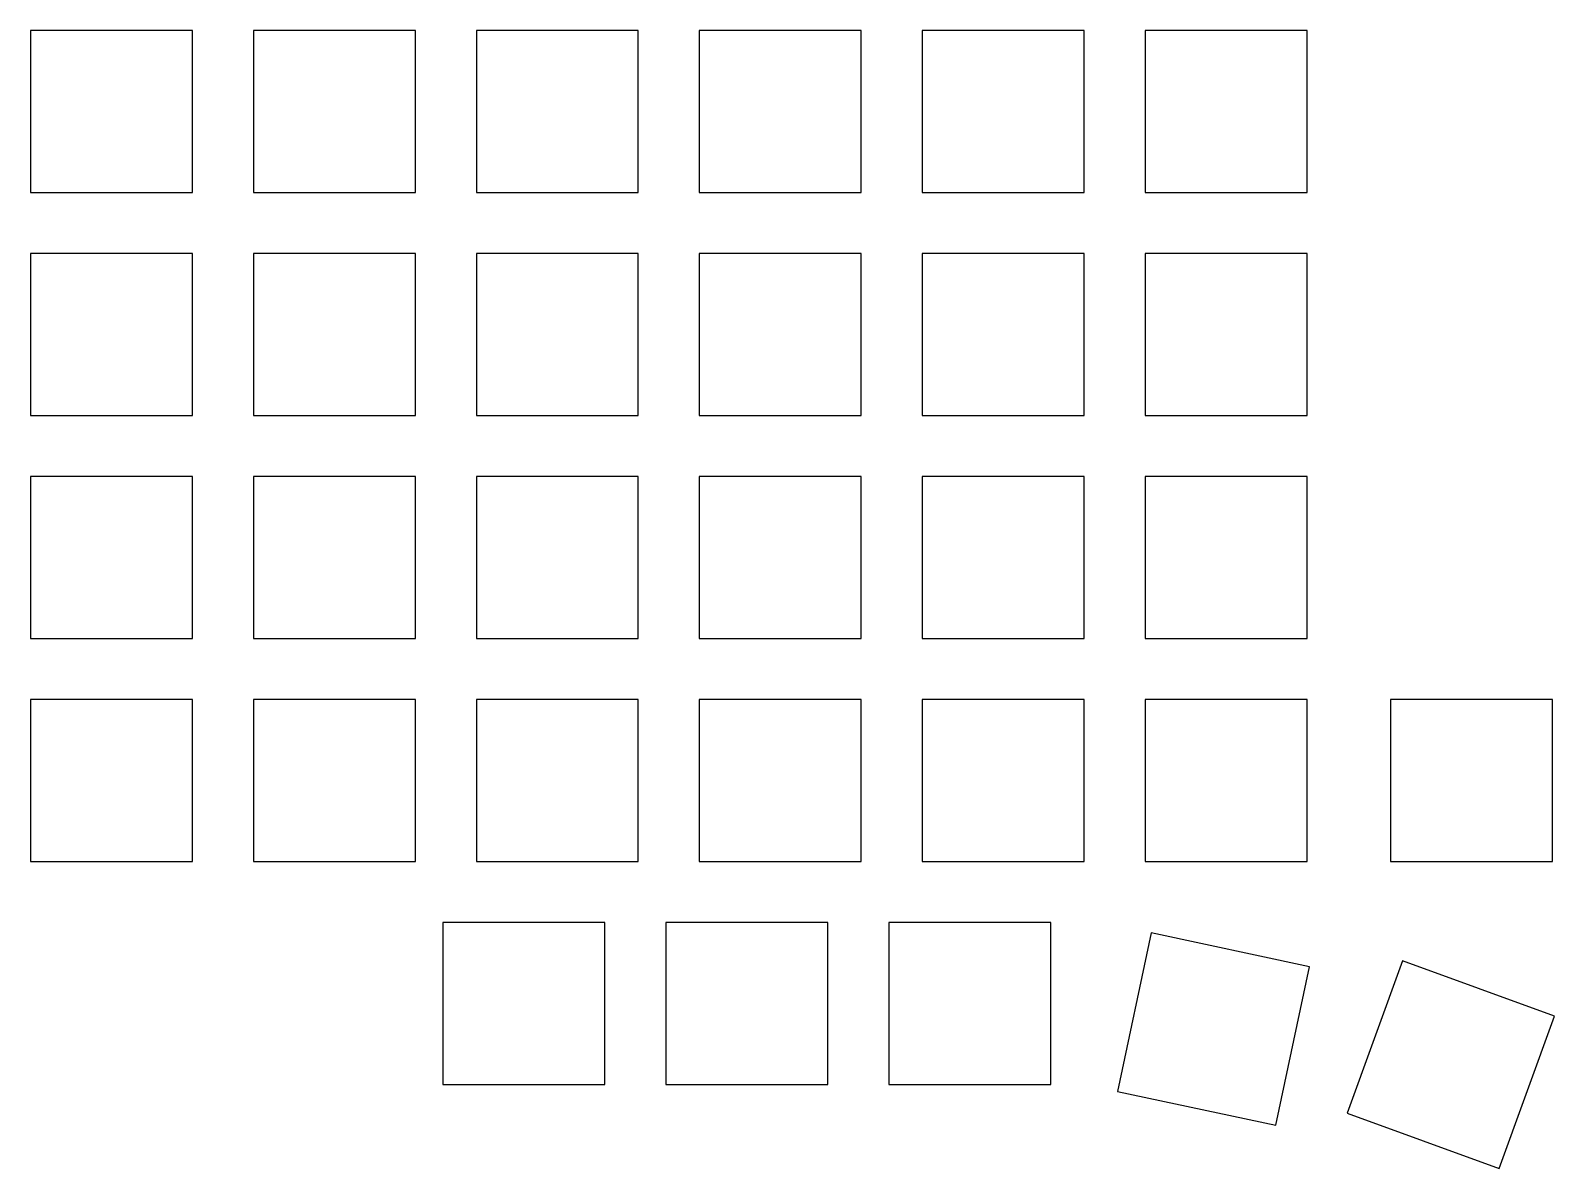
# Model space of a CAD drawing. Header units: millimetres. Extents: x 143 to 273, y -183 to -86.
import ezdxf

# ---------------------------------------------------------------- set-up
doc = ezdxf.new("R2010")
doc.units = ezdxf.units.MM

msp = doc.modelspace()

# ---------------------------------------------------------------- linework, layer by layer
for p, q in [((156.9, -86.1), (143.1, -86.1)), ((143.1, -86.1), (143.1, -99.9)), ((156.9, -99.9), (156.9, -86.1)), ((175.9, -86.1), (162.1, -86.1)), ((162.1, -86.1), (162.1, -99.9)), ((175.9, -99.9), (175.9, -86.1)), ((194.9, -86.1), (181.1, -86.1)), ((181.1, -86.1), (181.1, -99.9)), ((194.9, -99.9), (194.9, -86.1)), ((213.9, -86.1), (200.1, -86.1)), ((200.1, -86.1), (200.1, -99.9)), ((213.9, -99.9), (213.9, -86.1)), ((232.9, -86.1), (219.1, -86.1)), ((219.1, -86.1), (219.1, -99.9)), ((232.9, -99.9), (232.9, -86.1)), ((251.9, -86.1), (238.1, -86.1)), ((238.1, -86.1), (238.1, -99.9)), ((251.9, -99.9), (251.9, -86.1)), ((143.1, -99.9), (156.9, -99.9)), ((162.1, -99.9), (175.9, -99.9)), ((181.1, -99.9), (194.9, -99.9)), ((200.1, -99.9), (213.9, -99.9)), ((219.1, -99.9), (232.9, -99.9)), ((238.1, -99.9), (251.9, -99.9)), ((156.9, -105.1), (143.1, -105.1)), ((143.1, -105.1), (143.1, -118.9)), ((156.9, -118.9), (156.9, -105.1)), ((175.9, -105.1), (162.1, -105.1)), ((162.1, -105.1), (162.1, -118.9)), ((175.9, -118.9), (175.9, -105.1)), ((194.9, -105.1), (181.1, -105.1)), ((181.1, -105.1), (181.1, -118.9)), ((194.9, -118.9), (194.9, -105.1)), ((213.9, -105.1), (200.1, -105.1)), ((200.1, -105.1), (200.1, -118.9)), ((213.9, -118.9), (213.9, -105.1)), ((232.9, -105.1), (219.1, -105.1)), ((219.1, -105.1), (219.1, -118.9)), ((232.9, -118.9), (232.9, -105.1)), ((251.9, -105.1), (238.1, -105.1)), ((238.1, -105.1), (238.1, -118.9)), ((251.9, -118.9), (251.9, -105.1)), ((143.1, -118.9), (156.9, -118.9)), ((162.1, -118.9), (175.9, -118.9)), ((181.1, -118.9), (194.9, -118.9)), ((200.1, -118.9), (213.9, -118.9)), ((219.1, -118.9), (232.9, -118.9)), ((238.1, -118.9), (251.9, -118.9)), ((156.9, -124.1), (143.1, -124.1)), ((143.1, -124.1), (143.1, -137.9)), ((156.9, -137.9), (156.9, -124.1)), ((175.9, -124.1), (162.1, -124.1)), ((162.1, -124.1), (162.1, -137.9)), ((175.9, -137.9), (175.9, -124.1)), ((194.9, -124.1), (181.1, -124.1)), ((181.1, -124.1), (181.1, -137.9)), ((194.9, -137.9), (194.9, -124.1)), ((213.9, -124.1), (200.1, -124.1)), ((200.1, -124.1), (200.1, -137.9)), ((213.9, -137.9), (213.9, -124.1)), ((232.9, -124.1), (219.1, -124.1)), ((219.1, -124.1), (219.1, -137.9)), ((232.9, -137.9), (232.9, -124.1)), ((251.9, -124.1), (238.1, -124.1)), ((238.1, -124.1), (238.1, -137.9)), ((251.9, -137.9), (251.9, -124.1)), ((143.1, -137.9), (156.9, -137.9)), ((162.1, -137.9), (175.9, -137.9)), ((181.1, -137.9), (194.9, -137.9)), ((200.1, -137.9), (213.9, -137.9)), ((219.1, -137.9), (232.9, -137.9)), ((238.1, -137.9), (251.9, -137.9)), ((156.9, -143.1), (143.1, -143.1)), ((143.1, -143.1), (143.1, -156.9)), ((156.9, -156.9), (156.9, -143.1)), ((175.9, -143.1), (162.1, -143.1)), ((162.1, -143.1), (162.1, -156.9)), ((175.9, -156.9), (175.9, -143.1)), ((194.9, -143.1), (181.1, -143.1)), ((181.1, -143.1), (181.1, -156.9)), ((194.9, -156.9), (194.9, -143.1)), ((213.9, -143.1), (200.1, -143.1)), ((200.1, -143.1), (200.1, -156.9)), ((213.9, -156.9), (213.9, -143.1)), ((232.9, -143.1), (219.1, -143.1)), ((219.1, -143.1), (219.1, -156.9)), ((232.9, -156.9), (232.9, -143.1)), ((251.9, -143.1), (238.1, -143.1)), ((238.1, -143.1), (238.1, -156.9)), ((251.9, -156.9), (251.9, -143.1)), ((272.8, -143.1), (259, -143.1)), ((259, -143.1), (259, -156.9)), ((272.8, -156.9), (272.8, -143.1)), ((143.1, -156.9), (156.9, -156.9)), ((162.1, -156.9), (175.9, -156.9)), ((181.1, -156.9), (194.9, -156.9)), ((200.1, -156.9), (213.9, -156.9)), ((219.1, -156.9), (232.9, -156.9)), ((238.1, -156.9), (251.9, -156.9)), ((259, -156.9), (272.8, -156.9)), ((192.05, -162.1), (178.25, -162.1)), ((178.25, -162.1), (178.25, -175.9)), ((192.05, -175.9), (192.05, -162.1)), ((211.05, -162.1), (197.25, -162.1)), ((197.25, -162.1), (197.25, -175.9)), ((211.05, -175.9), (211.05, -162.1)), ((230.05, -162.1), (216.25, -162.1)), ((216.25, -162.1), (216.25, -175.9)), ((230.05, -175.9), (230.05, -162.1)), ((238.6, -163), (235.73, -176.5)), ((252.1, -165.87), (238.6, -163)), ((249.23, -179.37), (252.1, -165.87)), ((260.02, -165.38), (255.3, -178.35)), ((272.99, -170.1), (260.02, -165.38)), ((268.27, -183.07), (272.99, -170.1)), ((178.25, -175.9), (192.05, -175.9)), ((197.25, -175.9), (211.05, -175.9)), ((216.25, -175.9), (230.05, -175.9)), ((235.73, -176.5), (249.23, -179.37)), ((255.3, -178.35), (268.27, -183.07))]:
    msp.add_line(p, q)

doc.saveas('drawing.dxf')
